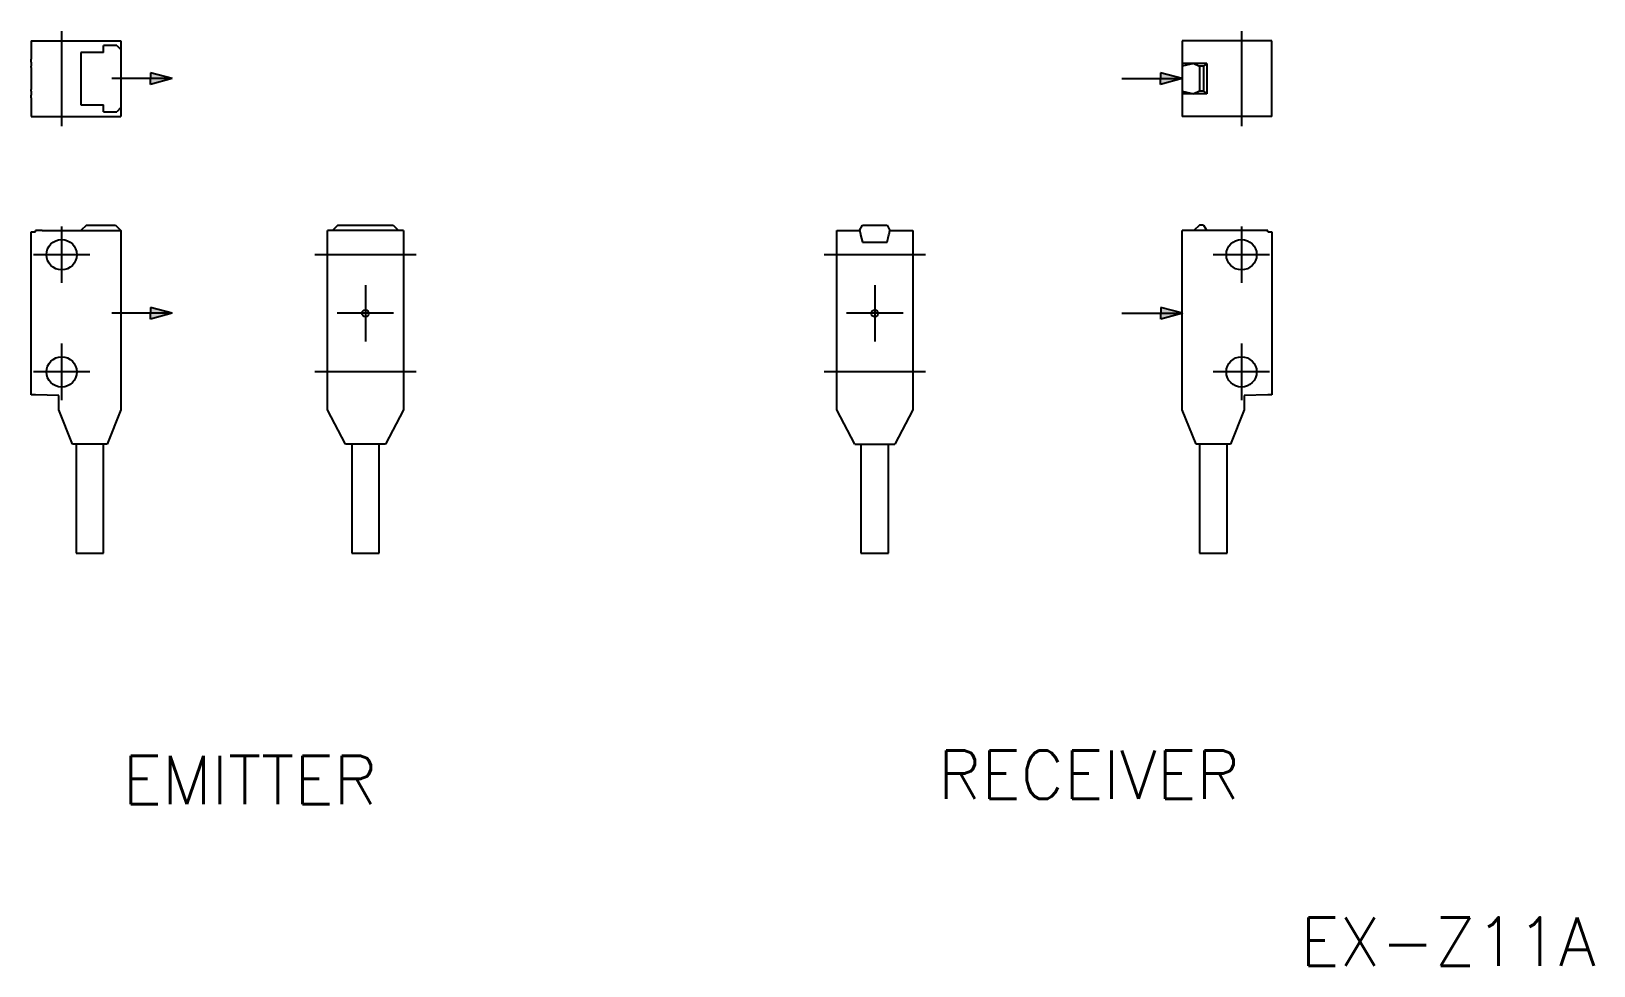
# Model space of a CAD drawing. Extents: x 117 to 230, y 131 to 199.
import ezdxf

# ---------------------------------------------------------------- set-up
doc = ezdxf.new("R2010")
doc.units = 0
doc.linetypes.add('CENTER', pattern=[50.8, 31.75, -6.35, 6.35, -6.35])
doc.layers.get('0').update_dxf_attribs({"linetype": 'CONTINUOUS'})
doc.styles.get("Standard").update_dxf_attribs({"font": 'txt', "bigfont": 'bigfont'})

# ---------------------------------------------------------------- blocks, each defined once
blk = doc.blocks.new('*U3')
at = {"color": 2}
blk.add_text('EMITTER', height=3.5, dxfattribs=at).set_placement((123.36, 142.9))
blk = doc.blocks.new('*U4')
at = {"color": 2}
blk.add_text('RECEIVER', height=3.5, dxfattribs=at).set_placement((182.48, 143.28))
blk = doc.blocks.new('*U5')
at = {"color": 4, "linetype": 'CONTINUOUS'}
for p, q in [((125.38, 178.92), (125.38, 178.49)), ((126.95, 178.49), (125.38, 178.92)), ((126.95, 178.49), (125.38, 178.07)), ((125.38, 178.07), (125.38, 178.49))]:
    blk.add_line(p, q, dxfattribs=at)
blk.add_solid([(125.38, 178.92), (125.38, 178.49), (126.95, 178.49)], dxfattribs=at)
at = {"color": 4, "linetype": 'CONTINUOUS', "extrusion": (0, 0, -1)}
blk.add_solid([(-125.38, 178.49), (-126.95, 178.49), (-125.38, 178.07)], dxfattribs=at)
blk = doc.blocks.new('*U6')
at = {"color": 4, "linetype": 'CONTINUOUS'}
for p, q in [((125.38, 195.93), (125.38, 195.51)), ((126.95, 195.51), (125.38, 195.93)), ((126.95, 195.51), (125.38, 195.08)), ((125.38, 195.08), (125.38, 195.51))]:
    blk.add_line(p, q, dxfattribs=at)
blk.add_solid([(125.38, 195.93), (125.38, 195.51), (126.95, 195.51)], dxfattribs=at)
at = {"color": 4, "linetype": 'CONTINUOUS', "extrusion": (0, 0, -1)}
blk.add_solid([(-125.38, 195.51), (-126.95, 195.51), (-125.38, 195.08)], dxfattribs=at)
blk = doc.blocks.new('*U7')
at = {"color": 2}
blk.add_text('EX-Z11A', height=3.5, dxfattribs=at).set_placement((208.76, 131.18))
blk = doc.blocks.new('*U8')
at = {"color": 4, "linetype": 'CONTINUOUS'}
for p, q in [((198.63, 195.93), (198.63, 195.51)), ((200.21, 195.51), (198.63, 195.93)), ((200.21, 195.51), (198.63, 195.08)), ((198.63, 195.08), (198.63, 195.51))]:
    blk.add_line(p, q, dxfattribs=at)
blk.add_solid([(198.63, 195.93), (198.63, 195.51), (200.21, 195.51)], dxfattribs=at)
at = {"color": 4, "linetype": 'CONTINUOUS', "extrusion": (0, 0, -1)}
blk.add_solid([(-198.63, 195.51), (-200.21, 195.51), (-198.63, 195.08)], dxfattribs=at)
blk = doc.blocks.new('*U9')
at = {"color": 4, "linetype": 'CONTINUOUS'}
for p, q in [((198.67, 178.92), (198.67, 178.49)), ((200.25, 178.49), (198.67, 178.92)), ((200.25, 178.49), (198.67, 178.07)), ((198.67, 178.07), (198.67, 178.49))]:
    blk.add_line(p, q, dxfattribs=at)
blk.add_solid([(198.67, 178.92), (198.67, 178.49), (200.25, 178.49)], dxfattribs=at)
at = {"color": 4, "linetype": 'CONTINUOUS', "extrusion": (0, 0, -1)}
blk.add_solid([(-198.67, 178.49), (-200.25, 178.49), (-198.67, 178.07)], dxfattribs=at)

msp = doc.modelspace()

# ---------------------------------------------------------------- linework, layer by layer
at = {"color": 4, "linetype": 'CENTER'}
for p, q in [((118.93, 198.94), (118.93, 192.07)), ((204.51, 198.94), (204.51, 192.07)), ((126.95, 195.51), (122.58, 195.51)), ((195.84, 195.51), (200.21, 195.51)), ((118.93, 184.79), (118.93, 180.7)), ((204.51, 184.79), (204.51, 180.7)), ((120.97, 182.74), (116.88, 182.74)), ((144.64, 182.74), (137.29, 182.74)), ((181.59, 182.74), (174.24, 182.74)), ((206.55, 182.74), (202.46, 182.74)), ((140.97, 180.54), (140.97, 176.45)), ((177.91, 180.54), (177.91, 176.45)), ((126.95, 178.49), (122.58, 178.49)), ((143.01, 178.49), (138.92, 178.49)), ((179.96, 178.49), (175.87, 178.49)), ((195.84, 178.49), (200.21, 178.49)), ((118.93, 176.29), (118.93, 172.2)), ((204.51, 176.29), (204.51, 172.2)), ((120.97, 174.24), (116.88, 174.24)), ((144.64, 174.24), (137.29, 174.24)), ((181.59, 174.24), (174.24, 174.24)), ((206.55, 174.24), (202.46, 174.24))]:
    msp.add_line(p, q, dxfattribs=at)
at = {"color": 7, "linetype": 'CONTINUOUS'}
for p, q in [((116.73, 198.26), (123.23, 198.26)), ((116.73, 198.26), (116.73, 196.91)), ((121.98, 197.41), (120.33, 197.41)), ((120.33, 197.41), (120.33, 193.61)), ((121.98, 197.41), (121.98, 197.91)), ((122.93, 197.91), (121.98, 197.91)), ((122.93, 197.91), (123.23, 197.61)), ((123.23, 198.26), (123.23, 192.76)), ((200.21, 198.26), (200.21, 192.76)), ((206.71, 198.26), (200.21, 198.26)), ((206.71, 192.76), (206.71, 198.26)), ((116.73, 196.81), (116.73, 196.91)), ((116.73, 196.71), (116.73, 196.81)), ((116.73, 196.71), (116.73, 196.41)), ((116.73, 196.31), (116.73, 196.41)), ((116.73, 196.31), (116.73, 194.71)), ((201.06, 196.61), (200.21, 196.41)), ((201.99, 196.61), (200.21, 196.61)), ((201.06, 196.61), (201.46, 196.41)), ((201.76, 196.41), (201.46, 196.41)), ((201.46, 196.41), (201.46, 194.61)), ((201.99, 196.61), (201.76, 196.41)), ((201.76, 196.41), (201.76, 194.61)), ((201.99, 196.61), (201.99, 194.41)), ((116.73, 194.61), (116.73, 194.71)), ((116.73, 194.61), (116.73, 194.31)), ((116.73, 194.21), (116.73, 194.31)), ((116.73, 194.11), (116.73, 194.21)), ((116.73, 194.11), (116.73, 192.76)), ((200.21, 194.61), (201.06, 194.41)), ((201.99, 194.41), (200.21, 194.41)), ((201.46, 194.61), (201.06, 194.41)), ((201.76, 194.61), (201.46, 194.61)), ((201.76, 194.61), (201.99, 194.41)), ((116.73, 192.76), (123.23, 192.76)), ((120.33, 193.61), (121.98, 193.61)), ((121.98, 193.11), (121.98, 193.61)), ((121.98, 193.11), (122.93, 193.11)), ((123.23, 193.41), (122.93, 193.11)), ((206.71, 192.76), (200.21, 192.76)), ((120.73, 184.89), (120.33, 184.49)), ((120.73, 184.89), (121.98, 184.89)), ((121.98, 184.89), (122.76, 184.89)), ((122.76, 184.89), (122.83, 184.89)), ((122.83, 184.89), (123.23, 184.49)), ((138.97, 184.89), (138.57, 184.49)), ((138.97, 184.89), (139.03, 184.89)), ((139.03, 184.89), (142.9, 184.89)), ((142.9, 184.89), (142.97, 184.89)), ((142.97, 184.89), (143.37, 184.49)), ((176.81, 184.49), (177.01, 184.89)), ((177.01, 184.89), (178.81, 184.89)), ((178.81, 184.89), (179.01, 184.49)), ((201.46, 184.89), (201.06, 184.49)), ((201.76, 184.89), (201.46, 184.89)), ((201.76, 184.89), (201.99, 184.49)), ((116.73, 172.59), (116.73, 184.39)), ((116.73, 184.39), (117.03, 184.39)), ((117.53, 184.49), (117.03, 184.49)), ((117.03, 184.39), (117.03, 184.49)), ((117.53, 184.49), (121.38, 184.49)), ((121.38, 184.49), (121.98, 184.49)), ((121.98, 184.49), (123.23, 184.49)), ((123.23, 184.49), (123.23, 171.49)), ((138.22, 171.49), (138.22, 184.49)), ((143.72, 184.49), (138.22, 184.49)), ((143.72, 184.49), (143.72, 171.49)), ((175.16, 184.49), (176.81, 184.49)), ((175.16, 171.49), (175.16, 184.49)), ((176.88, 184.19), (177.01, 183.64)), ((177.01, 183.64), (178.81, 183.64)), ((178.81, 183.64), (178.94, 184.19)), ((179.01, 184.49), (180.66, 184.49)), ((180.66, 184.49), (180.66, 171.49)), ((200.21, 171.49), (200.21, 184.49)), ((206.41, 184.49), (200.21, 184.49)), ((206.41, 184.39), (206.41, 184.49)), ((206.41, 184.39), (206.71, 184.39)), ((206.71, 184.39), (206.71, 172.59)), ((117.03, 172.59), (116.73, 172.59)), ((117.03, 172.57), (117.03, 172.59)), ((118.73, 172.52), (117.03, 172.57)), ((118.73, 171.49), (118.73, 172.52)), ((206.41, 172.57), (204.71, 172.52)), ((204.71, 172.52), (204.71, 171.49)), ((206.71, 172.59), (206.41, 172.59)), ((206.41, 172.59), (206.41, 172.57)), ((119.73, 168.99), (118.73, 171.49)), ((123.23, 171.49), (122.23, 168.99)), ((139.52, 168.99), (138.22, 171.49)), ((143.72, 171.49), (142.42, 168.99)), ((176.46, 168.99), (175.16, 171.49)), ((180.66, 171.49), (179.36, 168.99)), ((201.21, 168.99), (200.21, 171.49)), ((204.71, 171.49), (203.71, 168.99)), ((122.23, 168.99), (119.73, 168.99)), ((119.98, 168.99), (119.98, 161.09)), ((121.98, 161.09), (121.98, 168.99)), ((142.42, 168.99), (139.52, 168.99)), ((139.97, 168.99), (139.97, 161.09)), ((141.97, 161.09), (141.97, 168.99)), ((176.46, 168.99), (179.36, 168.99)), ((176.91, 168.99), (176.91, 161.09)), ((178.91, 161.09), (178.91, 168.99)), ((203.71, 168.99), (201.21, 168.99)), ((201.46, 168.99), (201.46, 161.09)), ((203.46, 161.09), (203.46, 168.99)), ((119.98, 161.09), (121.98, 161.09)), ((139.97, 161.09), (140.97, 161.09)), ((140.97, 161.09), (141.97, 161.09)), ((176.91, 161.09), (177.91, 161.09)), ((177.91, 161.09), (178.91, 161.09)), ((201.46, 161.09), (203.46, 161.09))]:
    msp.add_line(p, q, dxfattribs=at)
at = {"color": 7, "linetype": 'CONTINUOUS', "flags": 128}
for points in [[(176.81, 184.49), (176.82, 184.49), (176.82, 184.47), (176.83, 184.44), (176.83, 184.41), (176.85, 184.36), (176.86, 184.31), (176.87, 184.25), (176.88, 184.19)], [(178.94, 184.19), (178.96, 184.25), (178.97, 184.31), (178.98, 184.36), (178.99, 184.41), (179, 184.44), (179.01, 184.47), (179.01, 184.49), (179.01, 184.49)]]:
    msp.add_lwpolyline(points, dxfattribs=at)
at = {"color": 7, "linetype": 'CONTINUOUS'}
for centre, radius in [((118.93, 182.74), 1.1), ((204.51, 182.74), 1.1), ((140.97, 178.49), 0.25), ((177.91, 178.49), 0.25), ((118.93, 174.24), 1.1), ((204.51, 174.24), 1.1)]:
    msp.add_circle(centre, radius, dxfattribs=at)

# ---------------------------------------------------------------- block references
at = {"color": 4, "linetype": 'CONTINUOUS'}
for name in ['*U6', '*U8', '*U5', '*U9']:
    msp.add_blockref(name, (0, 0), dxfattribs=at)
for name in ['*U3', '*U4', '*U7']:
    msp.add_blockref(name, (0, 0))

doc.saveas('drawing.dxf')
